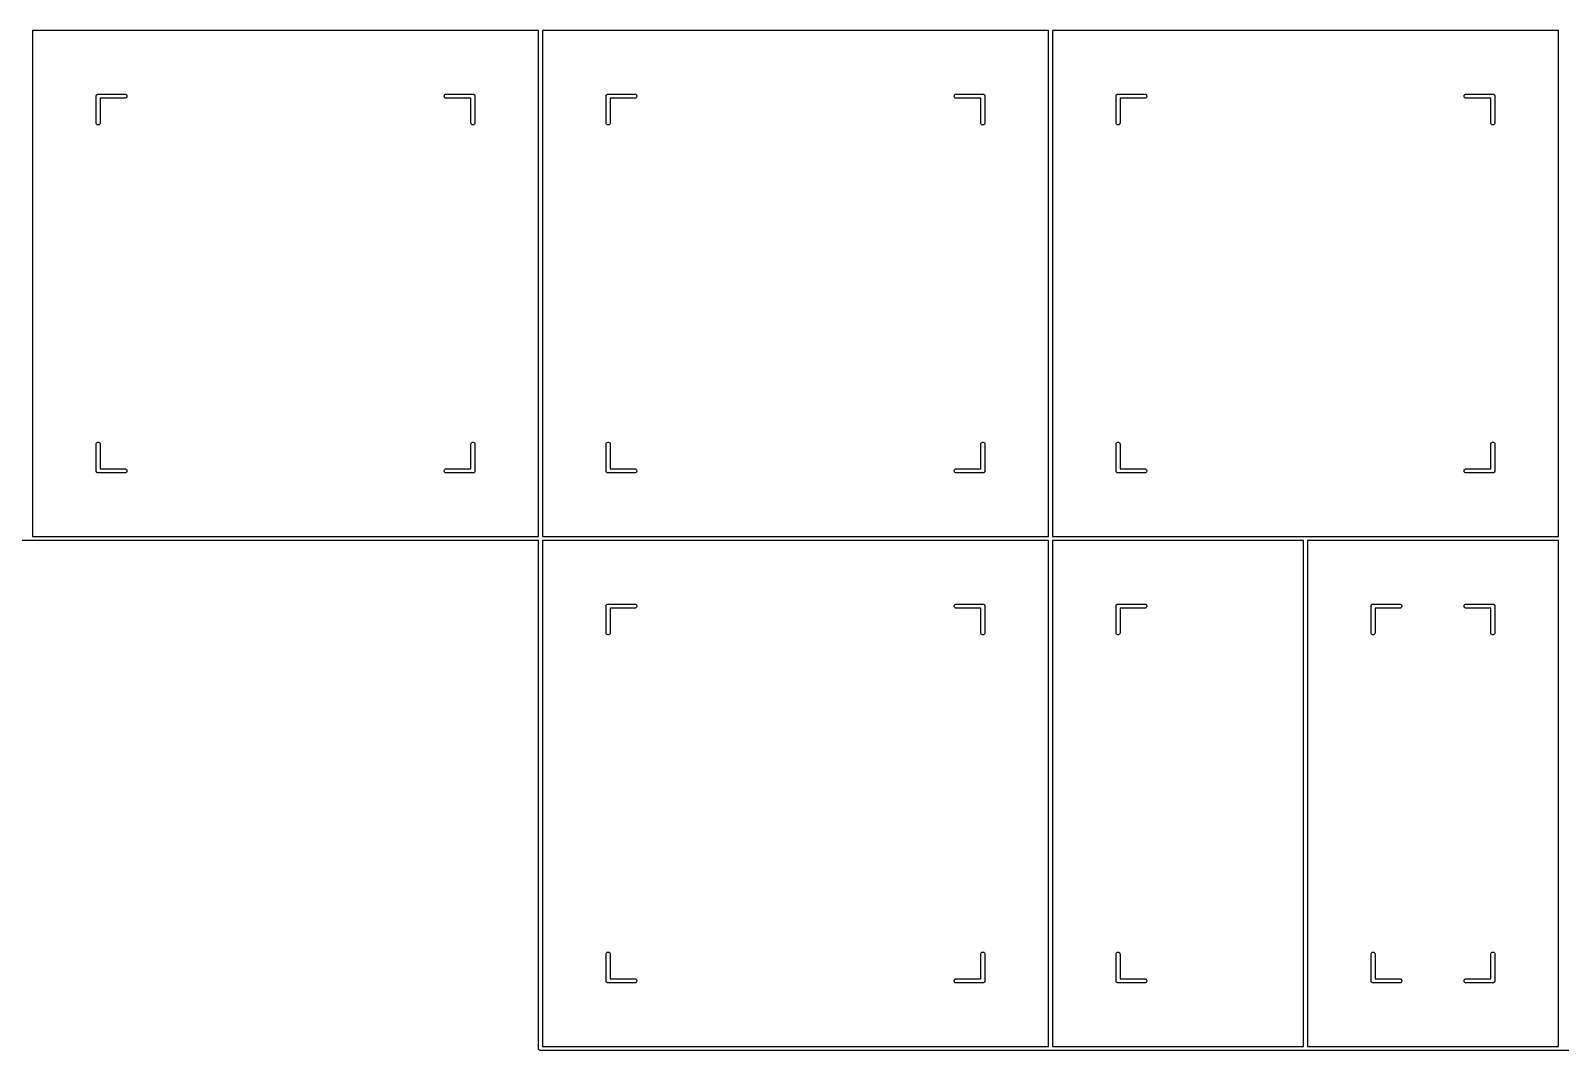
# Model space of a CAD drawing. Extents: x 143 to 352, y -200 to -124.
# Drawn here: x 181 to 238.1, y -200.1 to -162 of the extents above; entities that cross this region are included whole.
import ezdxf

# ---------------------------------------------------------------- set-up
doc = ezdxf.new("R2010")
doc.units = 0
doc.header["$MEASUREMENT"] = 0
doc.layers.add('BLACK', color=7, linetype='CONTINUOUS')

msp = doc.modelspace()

# ---------------------------------------------------------------- linework, layer by layer
at = {"layer": 'BLACK', "linetype": 'CONTINUOUS'}
for p, q in [((181.05, -162), (181.05, -180.9)), ((199.95, -162), (181.05, -162)), ((199.95, -180.9), (199.95, -162)), ((200.1, -162), (200.1, -180.9)), ((219, -162), (200.1, -162)), ((219, -180.9), (219, -162)), ((219.15, -162), (219.15, -180.9)), ((238.05, -162), (219.15, -162)), ((238.05, -180.9), (238.05, -162)), ((183.425, -164.437), (183.427, -164.431)), ((183.425, -164.443), (183.425, -164.437)), ((183.425, -165.457), (183.425, -164.443)), ((183.427, -164.431), (183.428, -164.424)), ((183.428, -164.424), (183.432, -164.418)), ((183.432, -164.418), (183.434, -164.412)), ((183.434, -164.412), (183.438, -164.407)), ((183.438, -164.407), (183.442, -164.401)), ((183.442, -164.401), (183.447, -164.397)), ((183.447, -164.397), (183.451, -164.392)), ((183.451, -164.392), (183.457, -164.388)), ((183.457, -164.388), (183.462, -164.384)), ((183.462, -164.384), (183.468, -164.382)), ((183.468, -164.382), (183.474, -164.378)), ((183.474, -164.378), (183.481, -164.377)), ((183.481, -164.377), (183.487, -164.375)), ((183.487, -164.375), (183.493, -164.375)), ((183.493, -164.375), (183.493, -164.375)), ((183.493, -164.375), (184.507, -164.375)), ((184.507, -164.525), (183.575, -164.525)), ((183.575, -164.525), (183.575, -165.457)), ((184.507, -164.375), (184.526, -164.378)), ((184.526, -164.522), (184.507, -164.525)), ((184.526, -164.378), (184.549, -164.392)), ((184.549, -164.508), (184.526, -164.522)), ((184.549, -164.392), (184.566, -164.412)), ((184.566, -164.488), (184.549, -164.508)), ((184.566, -164.412), (184.575, -164.437)), ((184.575, -164.463), (184.566, -164.488)), ((184.575, -164.437), (184.575, -164.463)), ((196.425, -164.437), (196.434, -164.412)), ((196.425, -164.463), (196.425, -164.437)), ((196.434, -164.488), (196.425, -164.463)), ((196.434, -164.412), (196.451, -164.392)), ((196.451, -164.508), (196.434, -164.488)), ((196.451, -164.392), (196.474, -164.378)), ((196.474, -164.522), (196.451, -164.508)), ((196.474, -164.378), (196.493, -164.375)), ((196.493, -164.525), (196.474, -164.522)), ((196.493, -164.375), (197.507, -164.375)), ((197.425, -164.525), (196.493, -164.525)), ((197.425, -165.457), (197.425, -164.525)), ((197.507, -164.375), (197.513, -164.375)), ((197.507, -164.375), (197.507, -164.375)), ((197.513, -164.375), (197.519, -164.377)), ((197.519, -164.377), (197.526, -164.378)), ((197.526, -164.378), (197.532, -164.382)), ((197.532, -164.382), (197.538, -164.384)), ((197.538, -164.384), (197.543, -164.388)), ((197.543, -164.388), (197.549, -164.392)), ((197.549, -164.392), (197.553, -164.397)), ((197.553, -164.397), (197.558, -164.401)), ((197.558, -164.401), (197.562, -164.407)), ((197.562, -164.407), (197.566, -164.412)), ((197.566, -164.412), (197.568, -164.418)), ((197.568, -164.418), (197.572, -164.424)), ((197.572, -164.424), (197.573, -164.431)), ((197.573, -164.431), (197.575, -164.437)), ((197.575, -164.437), (197.575, -164.443)), ((197.575, -164.443), (197.575, -164.443)), ((197.575, -164.443), (197.575, -165.457)), ((202.475, -164.437), (202.477, -164.431)), ((202.475, -164.443), (202.475, -164.437)), ((202.475, -165.457), (202.475, -164.443)), ((202.477, -164.431), (202.478, -164.424)), ((202.478, -164.424), (202.482, -164.418)), ((202.482, -164.418), (202.484, -164.412)), ((202.484, -164.412), (202.488, -164.407)), ((202.488, -164.407), (202.492, -164.401)), ((202.492, -164.401), (202.497, -164.397)), ((202.497, -164.397), (202.501, -164.392)), ((202.501, -164.392), (202.507, -164.388)), ((202.507, -164.388), (202.512, -164.384)), ((202.512, -164.384), (202.518, -164.382)), ((202.518, -164.382), (202.524, -164.378)), ((202.524, -164.378), (202.531, -164.377)), ((202.531, -164.377), (202.537, -164.375)), ((202.537, -164.375), (202.543, -164.375)), ((202.543, -164.375), (202.543, -164.375)), ((202.543, -164.375), (203.557, -164.375)), ((203.557, -164.525), (202.625, -164.525)), ((202.625, -164.525), (202.625, -165.457)), ((203.557, -164.375), (203.576, -164.378)), ((203.576, -164.522), (203.557, -164.525)), ((203.576, -164.378), (203.599, -164.392)), ((203.599, -164.508), (203.576, -164.522)), ((203.599, -164.392), (203.616, -164.412)), ((203.616, -164.488), (203.599, -164.508)), ((203.616, -164.412), (203.625, -164.437)), ((203.625, -164.463), (203.616, -164.488)), ((203.625, -164.437), (203.625, -164.463)), ((215.475, -164.437), (215.484, -164.412)), ((215.475, -164.463), (215.475, -164.437)), ((215.484, -164.488), (215.475, -164.463)), ((215.484, -164.412), (215.501, -164.392)), ((215.501, -164.508), (215.484, -164.488)), ((215.501, -164.392), (215.524, -164.378)), ((215.524, -164.522), (215.501, -164.508)), ((215.524, -164.378), (215.543, -164.375)), ((215.543, -164.525), (215.524, -164.522)), ((215.543, -164.375), (216.557, -164.375)), ((216.475, -164.525), (215.543, -164.525)), ((216.475, -165.457), (216.475, -164.525)), ((216.557, -164.375), (216.563, -164.375)), ((216.557, -164.375), (216.557, -164.375)), ((216.563, -164.375), (216.569, -164.377)), ((216.569, -164.377), (216.576, -164.378)), ((216.576, -164.378), (216.582, -164.382)), ((216.582, -164.382), (216.588, -164.384)), ((216.588, -164.384), (216.593, -164.388)), ((216.593, -164.388), (216.599, -164.392)), ((216.599, -164.392), (216.603, -164.397)), ((216.603, -164.397), (216.608, -164.401)), ((216.608, -164.401), (216.612, -164.407)), ((216.612, -164.407), (216.616, -164.412)), ((216.616, -164.412), (216.618, -164.418)), ((216.618, -164.418), (216.622, -164.424)), ((216.622, -164.424), (216.623, -164.431)), ((216.623, -164.431), (216.625, -164.437)), ((216.625, -164.437), (216.625, -164.443)), ((216.625, -164.443), (216.625, -164.443)), ((216.625, -164.443), (216.625, -165.457)), ((221.525, -164.437), (221.527, -164.431)), ((221.525, -164.443), (221.525, -164.437)), ((221.525, -165.457), (221.525, -164.443)), ((221.527, -164.431), (221.528, -164.424)), ((221.528, -164.424), (221.532, -164.418)), ((221.532, -164.418), (221.534, -164.412)), ((221.534, -164.412), (221.538, -164.407)), ((221.538, -164.407), (221.542, -164.401)), ((221.542, -164.401), (221.547, -164.397)), ((221.547, -164.397), (221.551, -164.392)), ((221.551, -164.392), (221.557, -164.388)), ((221.557, -164.388), (221.562, -164.384)), ((221.562, -164.384), (221.568, -164.382)), ((221.568, -164.382), (221.574, -164.378)), ((221.574, -164.378), (221.581, -164.377)), ((221.581, -164.377), (221.587, -164.375)), ((221.587, -164.375), (221.593, -164.375)), ((221.593, -164.375), (221.593, -164.375)), ((221.593, -164.375), (222.607, -164.375)), ((222.607, -164.525), (221.675, -164.525)), ((221.675, -164.525), (221.675, -165.457)), ((222.607, -164.375), (222.626, -164.378)), ((222.626, -164.522), (222.607, -164.525)), ((222.626, -164.378), (222.649, -164.392)), ((222.649, -164.508), (222.626, -164.522)), ((222.649, -164.392), (222.666, -164.412)), ((222.666, -164.488), (222.649, -164.508)), ((222.666, -164.412), (222.675, -164.437)), ((222.675, -164.463), (222.666, -164.488)), ((222.675, -164.437), (222.675, -164.463)), ((234.525, -164.437), (234.534, -164.412)), ((234.525, -164.463), (234.525, -164.437)), ((234.534, -164.488), (234.525, -164.463)), ((234.534, -164.412), (234.551, -164.392)), ((234.551, -164.508), (234.534, -164.488)), ((234.551, -164.392), (234.574, -164.378)), ((234.574, -164.522), (234.551, -164.508)), ((234.574, -164.378), (234.593, -164.375)), ((234.593, -164.525), (234.574, -164.522)), ((234.593, -164.375), (235.607, -164.375)), ((235.525, -164.525), (234.593, -164.525)), ((235.525, -165.457), (235.525, -164.525)), ((235.607, -164.375), (235.613, -164.375)), ((235.607, -164.375), (235.607, -164.375)), ((235.613, -164.375), (235.619, -164.377)), ((235.619, -164.377), (235.626, -164.378)), ((235.626, -164.378), (235.632, -164.382)), ((235.632, -164.382), (235.638, -164.384)), ((235.638, -164.384), (235.643, -164.388)), ((235.643, -164.388), (235.649, -164.392)), ((235.649, -164.392), (235.653, -164.397)), ((235.653, -164.397), (235.658, -164.401)), ((235.658, -164.401), (235.662, -164.407)), ((235.662, -164.407), (235.666, -164.412)), ((235.666, -164.412), (235.668, -164.418)), ((235.668, -164.418), (235.672, -164.424)), ((235.672, -164.424), (235.673, -164.431)), ((235.673, -164.431), (235.675, -164.437)), ((235.675, -164.437), (235.675, -164.443)), ((235.675, -164.443), (235.675, -164.443)), ((235.675, -164.443), (235.675, -165.457)), ((183.428, -165.476), (183.425, -165.457)), ((183.442, -165.499), (183.428, -165.476)), ((183.462, -165.516), (183.442, -165.499)), ((183.487, -165.525), (183.462, -165.516)), ((183.513, -165.525), (183.487, -165.525)), ((183.538, -165.516), (183.513, -165.525)), ((183.558, -165.499), (183.538, -165.516)), ((183.572, -165.476), (183.558, -165.499)), ((183.575, -165.457), (183.572, -165.476)), ((197.428, -165.476), (197.425, -165.457)), ((197.442, -165.499), (197.428, -165.476)), ((197.462, -165.516), (197.442, -165.499)), ((197.487, -165.525), (197.462, -165.516)), ((197.513, -165.525), (197.487, -165.525)), ((197.538, -165.516), (197.513, -165.525)), ((197.558, -165.499), (197.538, -165.516)), ((197.572, -165.476), (197.558, -165.499)), ((197.575, -165.457), (197.572, -165.476)), ((202.478, -165.476), (202.475, -165.457)), ((202.492, -165.499), (202.478, -165.476)), ((202.512, -165.516), (202.492, -165.499)), ((202.537, -165.525), (202.512, -165.516)), ((202.563, -165.525), (202.537, -165.525)), ((202.588, -165.516), (202.563, -165.525)), ((202.608, -165.499), (202.588, -165.516)), ((202.622, -165.476), (202.608, -165.499)), ((202.625, -165.457), (202.622, -165.476)), ((216.478, -165.476), (216.475, -165.457)), ((216.492, -165.499), (216.478, -165.476)), ((216.512, -165.516), (216.492, -165.499)), ((216.537, -165.525), (216.512, -165.516)), ((216.563, -165.525), (216.537, -165.525)), ((216.588, -165.516), (216.563, -165.525)), ((216.608, -165.499), (216.588, -165.516)), ((216.622, -165.476), (216.608, -165.499)), ((216.625, -165.457), (216.622, -165.476)), ((221.528, -165.476), (221.525, -165.457)), ((221.542, -165.499), (221.528, -165.476)), ((221.562, -165.516), (221.542, -165.499)), ((221.587, -165.525), (221.562, -165.516)), ((221.613, -165.525), (221.587, -165.525)), ((221.638, -165.516), (221.613, -165.525)), ((221.658, -165.499), (221.638, -165.516)), ((221.672, -165.476), (221.658, -165.499)), ((221.675, -165.457), (221.672, -165.476)), ((235.528, -165.476), (235.525, -165.457)), ((235.542, -165.499), (235.528, -165.476)), ((235.562, -165.516), (235.542, -165.499)), ((235.587, -165.525), (235.562, -165.516)), ((235.613, -165.525), (235.587, -165.525)), ((235.638, -165.516), (235.613, -165.525)), ((235.658, -165.499), (235.638, -165.516)), ((235.672, -165.476), (235.658, -165.499)), ((235.675, -165.457), (235.672, -165.476)), ((183.425, -177.443), (183.428, -177.424)), ((183.425, -178.437), (183.425, -177.443)), ((183.428, -177.424), (183.442, -177.401)), ((183.442, -177.401), (183.462, -177.384)), ((183.462, -177.384), (183.487, -177.375)), ((183.487, -177.375), (183.513, -177.375)), ((183.513, -177.375), (183.538, -177.384)), ((183.538, -177.384), (183.558, -177.401)), ((183.558, -177.401), (183.572, -177.424)), ((183.572, -177.424), (183.575, -177.443)), ((183.575, -177.443), (183.575, -178.375)), ((197.425, -177.443), (197.428, -177.424)), ((197.425, -178.375), (197.425, -177.443)), ((197.428, -177.424), (197.442, -177.401)), ((197.442, -177.401), (197.462, -177.384)), ((197.462, -177.384), (197.487, -177.375)), ((197.487, -177.375), (197.513, -177.375)), ((197.513, -177.375), (197.538, -177.384)), ((197.538, -177.384), (197.558, -177.401)), ((197.558, -177.401), (197.572, -177.424)), ((197.572, -177.424), (197.575, -177.443)), ((197.575, -177.443), (197.575, -178.457)), ((202.475, -177.443), (202.478, -177.424)), ((202.475, -178.437), (202.475, -177.443)), ((202.478, -177.424), (202.492, -177.401)), ((202.492, -177.401), (202.512, -177.384)), ((202.512, -177.384), (202.537, -177.375)), ((202.537, -177.375), (202.563, -177.375)), ((202.563, -177.375), (202.588, -177.384)), ((202.588, -177.384), (202.608, -177.401)), ((202.608, -177.401), (202.622, -177.424)), ((202.622, -177.424), (202.625, -177.443)), ((202.625, -177.443), (202.625, -178.375)), ((216.475, -177.443), (216.478, -177.424)), ((216.475, -178.375), (216.475, -177.443)), ((216.478, -177.424), (216.492, -177.401)), ((216.492, -177.401), (216.512, -177.384)), ((216.512, -177.384), (216.537, -177.375)), ((216.537, -177.375), (216.563, -177.375)), ((216.563, -177.375), (216.588, -177.384)), ((216.588, -177.384), (216.608, -177.401)), ((216.608, -177.401), (216.622, -177.424)), ((216.622, -177.424), (216.625, -177.443)), ((216.625, -177.443), (216.625, -178.457)), ((221.525, -177.443), (221.528, -177.424)), ((221.525, -178.437), (221.525, -177.443)), ((221.528, -177.424), (221.542, -177.401)), ((221.542, -177.401), (221.562, -177.384)), ((221.562, -177.384), (221.587, -177.375)), ((221.587, -177.375), (221.613, -177.375)), ((221.613, -177.375), (221.638, -177.384)), ((221.638, -177.384), (221.658, -177.401)), ((221.658, -177.401), (221.672, -177.424)), ((221.672, -177.424), (221.675, -177.443)), ((221.675, -177.443), (221.675, -178.375)), ((235.525, -177.443), (235.528, -177.424)), ((235.525, -178.375), (235.525, -177.443)), ((235.528, -177.424), (235.542, -177.401)), ((235.542, -177.401), (235.562, -177.384)), ((235.562, -177.384), (235.587, -177.375)), ((235.587, -177.375), (235.613, -177.375)), ((235.613, -177.375), (235.638, -177.384)), ((235.638, -177.384), (235.658, -177.401)), ((235.658, -177.401), (235.672, -177.424)), ((235.672, -177.424), (235.675, -177.443)), ((235.675, -177.443), (235.675, -178.457)), ((183.425, -178.463), (183.425, -178.437)), ((183.427, -178.469), (183.425, -178.463)), ((183.428, -178.476), (183.427, -178.469)), ((183.432, -178.482), (183.428, -178.476)), ((183.434, -178.488), (183.432, -178.482)), ((183.438, -178.493), (183.434, -178.488)), ((183.442, -178.499), (183.438, -178.493)), ((183.447, -178.503), (183.442, -178.499)), ((183.451, -178.508), (183.447, -178.503)), ((183.457, -178.512), (183.451, -178.508)), ((183.462, -178.516), (183.457, -178.512)), ((183.468, -178.518), (183.462, -178.516)), ((183.474, -178.522), (183.468, -178.518)), ((183.481, -178.523), (183.474, -178.522)), ((183.487, -178.525), (183.481, -178.523)), ((183.493, -178.525), (183.487, -178.525)), ((184.507, -178.525), (183.493, -178.525)), ((183.493, -178.525), (183.493, -178.525)), ((183.575, -178.375), (184.507, -178.375)), ((184.507, -178.375), (184.526, -178.378)), ((184.526, -178.522), (184.507, -178.525)), ((184.526, -178.378), (184.549, -178.392)), ((184.549, -178.508), (184.526, -178.522)), ((184.549, -178.392), (184.566, -178.412)), ((184.566, -178.488), (184.549, -178.508)), ((184.566, -178.412), (184.575, -178.437)), ((184.575, -178.463), (184.566, -178.488)), ((184.575, -178.437), (184.575, -178.463)), ((196.425, -178.437), (196.434, -178.412)), ((196.425, -178.463), (196.425, -178.437)), ((196.434, -178.488), (196.425, -178.463)), ((196.434, -178.412), (196.451, -178.392)), ((196.451, -178.508), (196.434, -178.488)), ((196.451, -178.392), (196.474, -178.378)), ((196.474, -178.522), (196.451, -178.508)), ((196.474, -178.378), (196.493, -178.375)), ((196.493, -178.525), (196.474, -178.522)), ((196.493, -178.375), (197.425, -178.375)), ((197.507, -178.525), (196.493, -178.525)), ((197.513, -178.525), (197.507, -178.525)), ((197.507, -178.525), (197.507, -178.525)), ((197.519, -178.523), (197.513, -178.525)), ((197.526, -178.522), (197.519, -178.523)), ((197.532, -178.518), (197.526, -178.522)), ((197.538, -178.516), (197.532, -178.518)), ((197.543, -178.512), (197.538, -178.516)), ((197.549, -178.508), (197.543, -178.512)), ((197.553, -178.503), (197.549, -178.508)), ((197.558, -178.499), (197.553, -178.503)), ((197.562, -178.493), (197.558, -178.499)), ((197.566, -178.488), (197.562, -178.493)), ((197.568, -178.482), (197.566, -178.488)), ((197.572, -178.476), (197.568, -178.482)), ((197.573, -178.469), (197.572, -178.476)), ((197.575, -178.463), (197.573, -178.469)), ((197.575, -178.457), (197.575, -178.457)), ((197.575, -178.457), (197.575, -178.463)), ((202.475, -178.463), (202.475, -178.437)), ((202.477, -178.469), (202.475, -178.463)), ((202.478, -178.476), (202.477, -178.469)), ((202.482, -178.482), (202.478, -178.476)), ((202.484, -178.488), (202.482, -178.482)), ((202.488, -178.493), (202.484, -178.488)), ((202.492, -178.499), (202.488, -178.493)), ((202.497, -178.503), (202.492, -178.499)), ((202.501, -178.508), (202.497, -178.503)), ((202.507, -178.512), (202.501, -178.508)), ((202.512, -178.516), (202.507, -178.512)), ((202.518, -178.518), (202.512, -178.516)), ((202.524, -178.522), (202.518, -178.518)), ((202.531, -178.523), (202.524, -178.522)), ((202.537, -178.525), (202.531, -178.523)), ((202.543, -178.525), (202.537, -178.525)), ((203.557, -178.525), (202.543, -178.525)), ((202.543, -178.525), (202.543, -178.525)), ((202.625, -178.375), (203.557, -178.375)), ((203.557, -178.375), (203.576, -178.378)), ((203.576, -178.522), (203.557, -178.525)), ((203.576, -178.378), (203.599, -178.392)), ((203.599, -178.508), (203.576, -178.522)), ((203.599, -178.392), (203.616, -178.412)), ((203.616, -178.488), (203.599, -178.508)), ((203.616, -178.412), (203.625, -178.437)), ((203.625, -178.463), (203.616, -178.488)), ((203.625, -178.437), (203.625, -178.463)), ((215.475, -178.437), (215.484, -178.412)), ((215.475, -178.463), (215.475, -178.437)), ((215.484, -178.488), (215.475, -178.463)), ((215.484, -178.412), (215.501, -178.392)), ((215.501, -178.508), (215.484, -178.488)), ((215.501, -178.392), (215.524, -178.378)), ((215.524, -178.522), (215.501, -178.508)), ((215.524, -178.378), (215.543, -178.375)), ((215.543, -178.525), (215.524, -178.522)), ((215.543, -178.375), (216.475, -178.375)), ((216.557, -178.525), (215.543, -178.525)), ((216.563, -178.525), (216.557, -178.525)), ((216.557, -178.525), (216.557, -178.525)), ((216.569, -178.523), (216.563, -178.525)), ((216.576, -178.522), (216.569, -178.523)), ((216.582, -178.518), (216.576, -178.522)), ((216.588, -178.516), (216.582, -178.518)), ((216.593, -178.512), (216.588, -178.516)), ((216.599, -178.508), (216.593, -178.512)), ((216.603, -178.503), (216.599, -178.508)), ((216.608, -178.499), (216.603, -178.503)), ((216.612, -178.493), (216.608, -178.499)), ((216.616, -178.488), (216.612, -178.493)), ((216.618, -178.482), (216.616, -178.488)), ((216.622, -178.476), (216.618, -178.482)), ((216.623, -178.469), (216.622, -178.476)), ((216.625, -178.463), (216.623, -178.469)), ((216.625, -178.457), (216.625, -178.457)), ((216.625, -178.457), (216.625, -178.463)), ((221.525, -178.463), (221.525, -178.437)), ((221.527, -178.469), (221.525, -178.463)), ((221.528, -178.476), (221.527, -178.469)), ((221.532, -178.482), (221.528, -178.476)), ((221.534, -178.488), (221.532, -178.482)), ((221.538, -178.493), (221.534, -178.488)), ((221.542, -178.499), (221.538, -178.493)), ((221.547, -178.503), (221.542, -178.499)), ((221.551, -178.508), (221.547, -178.503)), ((221.557, -178.512), (221.551, -178.508)), ((221.562, -178.516), (221.557, -178.512)), ((221.568, -178.518), (221.562, -178.516)), ((221.574, -178.522), (221.568, -178.518)), ((221.581, -178.523), (221.574, -178.522)), ((221.587, -178.525), (221.581, -178.523)), ((221.593, -178.525), (221.587, -178.525)), ((222.607, -178.525), (221.593, -178.525)), ((221.593, -178.525), (221.593, -178.525)), ((221.675, -178.375), (222.607, -178.375)), ((222.607, -178.375), (222.626, -178.378)), ((222.626, -178.522), (222.607, -178.525)), ((222.626, -178.378), (222.649, -178.392)), ((222.649, -178.508), (222.626, -178.522)), ((222.649, -178.392), (222.666, -178.412)), ((222.666, -178.488), (222.649, -178.508)), ((222.666, -178.412), (222.675, -178.437)), ((222.675, -178.463), (222.666, -178.488)), ((222.675, -178.437), (222.675, -178.463)), ((234.525, -178.437), (234.534, -178.412)), ((234.525, -178.463), (234.525, -178.437)), ((234.534, -178.488), (234.525, -178.463)), ((234.534, -178.412), (234.551, -178.392)), ((234.551, -178.508), (234.534, -178.488)), ((234.551, -178.392), (234.574, -178.378)), ((234.574, -178.522), (234.551, -178.508)), ((234.574, -178.378), (234.593, -178.375)), ((234.593, -178.525), (234.574, -178.522)), ((234.593, -178.375), (235.525, -178.375)), ((235.607, -178.525), (234.593, -178.525)), ((235.613, -178.525), (235.607, -178.525)), ((235.607, -178.525), (235.607, -178.525)), ((235.619, -178.523), (235.613, -178.525)), ((235.626, -178.522), (235.619, -178.523)), ((235.632, -178.518), (235.626, -178.522)), ((235.638, -178.516), (235.632, -178.518)), ((235.643, -178.512), (235.638, -178.516)), ((235.649, -178.508), (235.643, -178.512)), ((235.653, -178.503), (235.649, -178.508)), ((235.658, -178.499), (235.653, -178.503)), ((235.662, -178.493), (235.658, -178.499)), ((235.666, -178.488), (235.662, -178.493)), ((235.668, -178.482), (235.666, -178.488)), ((235.672, -178.476), (235.668, -178.482)), ((235.673, -178.469), (235.672, -178.476)), ((235.675, -178.463), (235.673, -178.469)), ((235.675, -178.457), (235.675, -178.457)), ((235.675, -178.457), (235.675, -178.463)), ((199.95, -181.05), (142.868, -181.05)), ((181.05, -180.9), (199.95, -180.9)), ((199.95, -200.032), (199.95, -181.05)), ((200.1, -180.9), (219, -180.9)), ((200.1, -181.05), (200.1, -199.95)), ((219, -181.05), (200.1, -181.05)), ((219, -199.95), (219, -181.05)), ((219.15, -180.9), (238.05, -180.9)), ((219.15, -181.05), (219.15, -199.95)), ((228.525, -181.05), (219.15, -181.05)), ((228.525, -199.95), (228.525, -181.05)), ((228.675, -181.05), (228.675, -199.95)), ((238.05, -181.05), (228.675, -181.05)), ((238.05, -199.95), (238.05, -181.05)), ((202.488, -183.457), (202.492, -183.451)), ((202.492, -183.451), (202.497, -183.447)), ((202.497, -183.447), (202.501, -183.442)), ((202.501, -183.442), (202.507, -183.438)), ((202.507, -183.438), (202.512, -183.434)), ((202.512, -183.434), (202.518, -183.432)), ((202.518, -183.432), (202.524, -183.428)), ((202.524, -183.428), (202.531, -183.427)), ((202.531, -183.427), (202.537, -183.425)), ((202.537, -183.425), (202.543, -183.425)), ((202.543, -183.425), (202.543, -183.425)), ((202.543, -183.425), (203.557, -183.425)), ((203.557, -183.425), (203.576, -183.428)), ((203.576, -183.428), (203.599, -183.442)), ((203.599, -183.442), (203.616, -183.462)), ((215.484, -183.462), (215.501, -183.442)), ((215.501, -183.442), (215.524, -183.428)), ((215.524, -183.428), (215.543, -183.425)), ((215.543, -183.425), (216.557, -183.425)), ((216.557, -183.425), (216.563, -183.425)), ((216.557, -183.425), (216.557, -183.425)), ((216.563, -183.425), (216.569, -183.427)), ((216.569, -183.427), (216.576, -183.428)), ((216.576, -183.428), (216.582, -183.432)), ((216.582, -183.432), (216.588, -183.434)), ((216.588, -183.434), (216.593, -183.438)), ((216.593, -183.438), (216.599, -183.442)), ((216.599, -183.442), (216.603, -183.447)), ((216.603, -183.447), (216.608, -183.451)), ((216.608, -183.451), (216.612, -183.457)), ((221.538, -183.457), (221.542, -183.451)), ((221.542, -183.451), (221.547, -183.447)), ((221.547, -183.447), (221.551, -183.442)), ((221.551, -183.442), (221.557, -183.438)), ((221.557, -183.438), (221.562, -183.434)), ((221.562, -183.434), (221.568, -183.432)), ((221.568, -183.432), (221.574, -183.428)), ((221.574, -183.428), (221.581, -183.427)), ((221.581, -183.427), (221.587, -183.425)), ((221.587, -183.425), (221.593, -183.425)), ((221.593, -183.425), (221.593, -183.425)), ((221.593, -183.425), (222.607, -183.425)), ((222.607, -183.425), (222.626, -183.428)), ((222.626, -183.428), (222.649, -183.442)), ((222.649, -183.442), (222.666, -183.462)), ((231.063, -183.457), (231.067, -183.451)), ((231.067, -183.451), (231.072, -183.447)), ((231.072, -183.447), (231.076, -183.442)), ((231.076, -183.442), (231.082, -183.438)), ((231.082, -183.438), (231.087, -183.434)), ((231.087, -183.434), (231.093, -183.432)), ((231.093, -183.432), (231.099, -183.428)), ((231.099, -183.428), (231.106, -183.427)), ((231.106, -183.427), (231.112, -183.425)), ((231.112, -183.425), (231.118, -183.425)), ((231.118, -183.425), (231.118, -183.425)), ((231.118, -183.425), (232.132, -183.425)), ((232.132, -183.425), (232.151, -183.428)), ((232.151, -183.428), (232.174, -183.442)), ((232.174, -183.442), (232.191, -183.462)), ((234.534, -183.462), (234.551, -183.442)), ((234.551, -183.442), (234.574, -183.428)), ((234.574, -183.428), (234.593, -183.425)), ((234.593, -183.425), (235.607, -183.425)), ((235.607, -183.425), (235.613, -183.425)), ((235.607, -183.425), (235.607, -183.425)), ((235.613, -183.425), (235.619, -183.427)), ((235.619, -183.427), (235.626, -183.428)), ((235.626, -183.428), (235.632, -183.432)), ((235.632, -183.432), (235.638, -183.434)), ((235.638, -183.434), (235.643, -183.438)), ((235.643, -183.438), (235.649, -183.442)), ((235.649, -183.442), (235.653, -183.447)), ((235.653, -183.447), (235.658, -183.451)), ((235.658, -183.451), (235.662, -183.457)), ((202.475, -183.487), (202.477, -183.481)), ((202.475, -183.493), (202.475, -183.487)), ((202.475, -184.507), (202.475, -183.493)), ((202.477, -183.481), (202.478, -183.474)), ((202.478, -183.474), (202.482, -183.468)), ((202.482, -183.468), (202.484, -183.462)), ((202.484, -183.462), (202.488, -183.457)), ((203.557, -183.575), (202.625, -183.575)), ((202.625, -183.575), (202.625, -184.507)), ((203.576, -183.572), (203.557, -183.575)), ((203.599, -183.558), (203.576, -183.572)), ((203.616, -183.538), (203.599, -183.558)), ((203.616, -183.462), (203.625, -183.487)), ((203.625, -183.513), (203.616, -183.538)), ((203.625, -183.487), (203.625, -183.513)), ((215.475, -183.487), (215.484, -183.462)), ((215.475, -183.513), (215.475, -183.487)), ((215.484, -183.538), (215.475, -183.513)), ((215.501, -183.558), (215.484, -183.538)), ((215.524, -183.572), (215.501, -183.558)), ((215.543, -183.575), (215.524, -183.572)), ((216.475, -183.575), (215.543, -183.575)), ((216.475, -184.507), (216.475, -183.575)), ((216.612, -183.457), (216.616, -183.462)), ((216.616, -183.462), (216.618, -183.468)), ((216.618, -183.468), (216.622, -183.474)), ((216.622, -183.474), (216.623, -183.481)), ((216.623, -183.481), (216.625, -183.487)), ((216.625, -183.487), (216.625, -183.493)), ((216.625, -183.493), (216.625, -183.493)), ((216.625, -183.493), (216.625, -184.507)), ((221.525, -183.487), (221.527, -183.481)), ((221.525, -183.493), (221.525, -183.487)), ((221.525, -184.507), (221.525, -183.493)), ((221.525, -183.493), (221.525, -183.493)), ((221.527, -183.481), (221.528, -183.474)), ((221.528, -183.474), (221.532, -183.468)), ((221.532, -183.468), (221.534, -183.462)), ((221.534, -183.462), (221.538, -183.457)), ((222.607, -183.575), (221.675, -183.575)), ((221.675, -183.575), (221.675, -184.507)), ((222.626, -183.572), (222.607, -183.575)), ((222.649, -183.558), (222.626, -183.572)), ((222.666, -183.538), (222.649, -183.558)), ((222.666, -183.462), (222.675, -183.487)), ((222.675, -183.513), (222.666, -183.538)), ((222.675, -183.487), (222.675, -183.513)), ((231.05, -183.487), (231.052, -183.481)), ((231.05, -183.493), (231.05, -183.487)), ((231.05, -184.507), (231.05, -183.493)), ((231.05, -183.493), (231.05, -183.493)), ((231.052, -183.481), (231.053, -183.474)), ((231.053, -183.474), (231.057, -183.468)), ((231.057, -183.468), (231.059, -183.462)), ((231.059, -183.462), (231.063, -183.457)), ((232.132, -183.575), (231.2, -183.575)), ((231.2, -183.575), (231.2, -184.507)), ((232.151, -183.572), (232.132, -183.575)), ((232.174, -183.558), (232.151, -183.572)), ((232.191, -183.538), (232.174, -183.558)), ((232.191, -183.462), (232.2, -183.487)), ((232.2, -183.513), (232.191, -183.538)), ((232.2, -183.487), (232.2, -183.513)), ((234.525, -183.487), (234.534, -183.462)), ((234.525, -183.513), (234.525, -183.487)), ((234.534, -183.538), (234.525, -183.513)), ((234.551, -183.558), (234.534, -183.538)), ((234.574, -183.572), (234.551, -183.558)), ((234.593, -183.575), (234.574, -183.572)), ((235.525, -183.575), (234.593, -183.575)), ((235.525, -184.507), (235.525, -183.575)), ((235.662, -183.457), (235.666, -183.462)), ((235.666, -183.462), (235.668, -183.468)), ((235.668, -183.468), (235.672, -183.474)), ((235.672, -183.474), (235.673, -183.481)), ((235.673, -183.481), (235.675, -183.487)), ((235.675, -183.487), (235.675, -183.493)), ((235.675, -183.493), (235.675, -183.493)), ((235.675, -183.493), (235.675, -184.507)), ((202.478, -184.526), (202.475, -184.507)), ((202.492, -184.549), (202.478, -184.526)), ((202.512, -184.566), (202.492, -184.549)), ((202.537, -184.575), (202.512, -184.566)), ((202.563, -184.575), (202.537, -184.575)), ((202.588, -184.566), (202.563, -184.575)), ((202.608, -184.549), (202.588, -184.566)), ((202.622, -184.526), (202.608, -184.549)), ((202.625, -184.507), (202.622, -184.526)), ((216.478, -184.526), (216.475, -184.507)), ((216.492, -184.549), (216.478, -184.526)), ((216.512, -184.566), (216.492, -184.549)), ((216.537, -184.575), (216.512, -184.566)), ((216.563, -184.575), (216.537, -184.575)), ((216.588, -184.566), (216.563, -184.575)), ((216.608, -184.549), (216.588, -184.566)), ((216.622, -184.526), (216.608, -184.549)), ((216.625, -184.507), (216.622, -184.526)), ((221.528, -184.526), (221.525, -184.507)), ((221.542, -184.549), (221.528, -184.526)), ((221.562, -184.566), (221.542, -184.549)), ((221.587, -184.575), (221.562, -184.566)), ((221.613, -184.575), (221.587, -184.575)), ((221.638, -184.566), (221.613, -184.575)), ((221.658, -184.549), (221.638, -184.566)), ((221.672, -184.526), (221.658, -184.549)), ((221.675, -184.507), (221.672, -184.526)), ((231.053, -184.526), (231.05, -184.507)), ((231.067, -184.549), (231.053, -184.526)), ((231.087, -184.566), (231.067, -184.549)), ((231.112, -184.575), (231.087, -184.566)), ((231.138, -184.575), (231.112, -184.575)), ((231.163, -184.566), (231.138, -184.575)), ((231.183, -184.549), (231.163, -184.566)), ((231.197, -184.526), (231.183, -184.549)), ((231.2, -184.507), (231.197, -184.526)), ((235.528, -184.526), (235.525, -184.507)), ((235.542, -184.549), (235.528, -184.526)), ((235.562, -184.566), (235.542, -184.549)), ((235.587, -184.575), (235.562, -184.566)), ((235.613, -184.575), (235.587, -184.575)), ((235.638, -184.566), (235.613, -184.575)), ((235.658, -184.549), (235.638, -184.566)), ((235.672, -184.526), (235.658, -184.549)), ((235.675, -184.507), (235.672, -184.526)), ((202.475, -196.493), (202.478, -196.474)), ((202.475, -197.487), (202.475, -196.493)), ((202.478, -196.474), (202.492, -196.451)), ((202.492, -196.451), (202.512, -196.434)), ((202.512, -196.434), (202.537, -196.425)), ((202.537, -196.425), (202.563, -196.425)), ((202.563, -196.425), (202.588, -196.434)), ((202.588, -196.434), (202.608, -196.451)), ((202.608, -196.451), (202.622, -196.474)), ((202.622, -196.474), (202.625, -196.493)), ((202.625, -196.493), (202.625, -197.425)), ((216.475, -196.493), (216.478, -196.474)), ((216.475, -197.425), (216.475, -196.493)), ((216.478, -196.474), (216.492, -196.451)), ((216.492, -196.451), (216.512, -196.434)), ((216.512, -196.434), (216.537, -196.425)), ((216.537, -196.425), (216.563, -196.425)), ((216.563, -196.425), (216.588, -196.434)), ((216.588, -196.434), (216.608, -196.451)), ((216.608, -196.451), (216.622, -196.474)), ((216.622, -196.474), (216.625, -196.493)), ((216.625, -196.493), (216.625, -197.507)), ((221.525, -196.493), (221.528, -196.474)), ((221.525, -197.507), (221.525, -196.493)), ((221.528, -196.474), (221.542, -196.451)), ((221.542, -196.451), (221.562, -196.434)), ((221.562, -196.434), (221.587, -196.425)), ((221.587, -196.425), (221.613, -196.425)), ((221.613, -196.425), (221.638, -196.434)), ((221.638, -196.434), (221.658, -196.451)), ((221.658, -196.451), (221.672, -196.474)), ((221.672, -196.474), (221.675, -196.493)), ((221.675, -196.493), (221.675, -197.425)), ((231.05, -196.493), (231.053, -196.474)), ((231.05, -197.507), (231.05, -196.493)), ((231.053, -196.474), (231.067, -196.451)), ((231.067, -196.451), (231.087, -196.434)), ((231.087, -196.434), (231.112, -196.425)), ((231.112, -196.425), (231.138, -196.425)), ((231.138, -196.425), (231.163, -196.434)), ((231.163, -196.434), (231.183, -196.451)), ((231.183, -196.451), (231.197, -196.474)), ((231.197, -196.474), (231.2, -196.493)), ((231.2, -196.493), (231.2, -197.425)), ((235.525, -196.493), (235.528, -196.474)), ((235.525, -197.425), (235.525, -196.493)), ((235.528, -196.474), (235.542, -196.451)), ((235.542, -196.451), (235.562, -196.434)), ((235.562, -196.434), (235.587, -196.425)), ((235.587, -196.425), (235.613, -196.425)), ((235.613, -196.425), (235.638, -196.434)), ((235.638, -196.434), (235.658, -196.451)), ((235.658, -196.451), (235.672, -196.474)), ((235.672, -196.474), (235.675, -196.493)), ((235.675, -196.493), (235.675, -197.507)), ((202.475, -197.513), (202.475, -197.487)), ((202.477, -197.519), (202.475, -197.513)), ((202.478, -197.526), (202.477, -197.519)), ((202.482, -197.532), (202.478, -197.526)), ((202.484, -197.538), (202.482, -197.532)), ((202.488, -197.543), (202.484, -197.538)), ((202.492, -197.549), (202.488, -197.543)), ((202.497, -197.553), (202.492, -197.549)), ((202.501, -197.558), (202.497, -197.553)), ((202.507, -197.562), (202.501, -197.558)), ((202.512, -197.566), (202.507, -197.562)), ((202.518, -197.568), (202.512, -197.566)), ((202.524, -197.572), (202.518, -197.568)), ((202.531, -197.573), (202.524, -197.572)), ((202.537, -197.575), (202.531, -197.573)), ((202.543, -197.575), (202.537, -197.575)), ((203.557, -197.575), (202.543, -197.575)), ((202.543, -197.575), (202.543, -197.575)), ((202.625, -197.425), (203.557, -197.425)), ((203.557, -197.425), (203.576, -197.428)), ((203.576, -197.572), (203.557, -197.575)), ((203.576, -197.428), (203.599, -197.442)), ((203.599, -197.558), (203.576, -197.572)), ((203.599, -197.442), (203.616, -197.462)), ((203.616, -197.538), (203.599, -197.558)), ((203.616, -197.462), (203.625, -197.487)), ((203.625, -197.513), (203.616, -197.538)), ((203.625, -197.487), (203.625, -197.513)), ((215.475, -197.487), (215.484, -197.462)), ((215.475, -197.513), (215.475, -197.487)), ((215.484, -197.538), (215.475, -197.513)), ((215.484, -197.462), (215.501, -197.442)), ((215.501, -197.558), (215.484, -197.538)), ((215.501, -197.442), (215.524, -197.428)), ((215.524, -197.572), (215.501, -197.558)), ((215.524, -197.428), (215.543, -197.425)), ((215.543, -197.575), (215.524, -197.572)), ((215.543, -197.425), (216.475, -197.425)), ((216.557, -197.575), (215.543, -197.575)), ((216.563, -197.575), (216.557, -197.575)), ((216.557, -197.575), (216.557, -197.575)), ((216.569, -197.573), (216.563, -197.575)), ((216.576, -197.572), (216.569, -197.573)), ((216.582, -197.568), (216.576, -197.572)), ((216.588, -197.566), (216.582, -197.568)), ((216.593, -197.562), (216.588, -197.566)), ((216.599, -197.558), (216.593, -197.562)), ((216.603, -197.553), (216.599, -197.558)), ((216.608, -197.549), (216.603, -197.553)), ((216.612, -197.543), (216.608, -197.549)), ((216.616, -197.538), (216.612, -197.543)), ((216.618, -197.532), (216.616, -197.538)), ((216.622, -197.526), (216.618, -197.532)), ((216.623, -197.519), (216.622, -197.526)), ((216.625, -197.513), (216.623, -197.519)), ((216.625, -197.507), (216.625, -197.507)), ((216.625, -197.507), (216.625, -197.513)), ((221.525, -197.513), (221.525, -197.507)), ((221.525, -197.507), (221.525, -197.507)), ((221.527, -197.519), (221.525, -197.513)), ((221.528, -197.526), (221.527, -197.519)), ((221.532, -197.532), (221.528, -197.526)), ((221.534, -197.538), (221.532, -197.532)), ((221.538, -197.543), (221.534, -197.538)), ((221.542, -197.549), (221.538, -197.543)), ((221.547, -197.553), (221.542, -197.549)), ((221.551, -197.558), (221.547, -197.553)), ((221.557, -197.562), (221.551, -197.558)), ((221.562, -197.566), (221.557, -197.562)), ((221.568, -197.568), (221.562, -197.566)), ((221.574, -197.572), (221.568, -197.568)), ((221.581, -197.573), (221.574, -197.572)), ((221.587, -197.575), (221.581, -197.573)), ((221.593, -197.575), (221.587, -197.575)), ((222.607, -197.575), (221.593, -197.575)), ((221.593, -197.575), (221.593, -197.575)), ((221.675, -197.425), (222.607, -197.425)), ((222.607, -197.425), (222.626, -197.428)), ((222.626, -197.572), (222.607, -197.575)), ((222.626, -197.428), (222.649, -197.442)), ((222.649, -197.558), (222.626, -197.572)), ((222.649, -197.442), (222.666, -197.462)), ((222.666, -197.538), (222.649, -197.558)), ((222.666, -197.462), (222.675, -197.487)), ((222.675, -197.513), (222.666, -197.538)), ((222.675, -197.487), (222.675, -197.513)), ((231.05, -197.513), (231.05, -197.507)), ((231.05, -197.507), (231.05, -197.507)), ((231.052, -197.519), (231.05, -197.513)), ((231.053, -197.526), (231.052, -197.519)), ((231.057, -197.532), (231.053, -197.526)), ((231.059, -197.538), (231.057, -197.532)), ((231.063, -197.543), (231.059, -197.538)), ((231.067, -197.549), (231.063, -197.543)), ((231.072, -197.553), (231.067, -197.549)), ((231.076, -197.558), (231.072, -197.553)), ((231.082, -197.562), (231.076, -197.558)), ((231.087, -197.566), (231.082, -197.562)), ((231.093, -197.568), (231.087, -197.566)), ((231.099, -197.572), (231.093, -197.568)), ((231.106, -197.573), (231.099, -197.572)), ((231.112, -197.575), (231.106, -197.573)), ((231.118, -197.575), (231.112, -197.575)), ((232.132, -197.575), (231.118, -197.575)), ((231.118, -197.575), (231.118, -197.575)), ((231.2, -197.425), (232.132, -197.425)), ((232.132, -197.425), (232.151, -197.428)), ((232.151, -197.572), (232.132, -197.575)), ((232.151, -197.428), (232.174, -197.442)), ((232.174, -197.558), (232.151, -197.572)), ((232.174, -197.442), (232.191, -197.462)), ((232.191, -197.538), (232.174, -197.558)), ((232.191, -197.462), (232.2, -197.487)), ((232.2, -197.513), (232.191, -197.538)), ((232.2, -197.487), (232.2, -197.513)), ((234.525, -197.487), (234.534, -197.462)), ((234.525, -197.513), (234.525, -197.487)), ((234.534, -197.538), (234.525, -197.513)), ((234.534, -197.462), (234.551, -197.442)), ((234.551, -197.558), (234.534, -197.538)), ((234.551, -197.442), (234.574, -197.428)), ((234.574, -197.572), (234.551, -197.558)), ((234.574, -197.428), (234.593, -197.425)), ((234.593, -197.575), (234.574, -197.572)), ((234.593, -197.425), (235.525, -197.425)), ((235.607, -197.575), (234.593, -197.575)), ((235.613, -197.575), (235.607, -197.575)), ((235.607, -197.575), (235.607, -197.575)), ((235.619, -197.573), (235.613, -197.575)), ((235.626, -197.572), (235.619, -197.573)), ((235.632, -197.568), (235.626, -197.572)), ((235.638, -197.566), (235.632, -197.568)), ((235.643, -197.562), (235.638, -197.566)), ((235.649, -197.558), (235.643, -197.562)), ((235.653, -197.553), (235.649, -197.558)), ((235.658, -197.549), (235.653, -197.553)), ((235.662, -197.543), (235.658, -197.549)), ((235.666, -197.538), (235.662, -197.543)), ((235.668, -197.532), (235.666, -197.538)), ((235.672, -197.526), (235.668, -197.532)), ((235.673, -197.519), (235.672, -197.526)), ((235.675, -197.513), (235.673, -197.519)), ((235.675, -197.507), (235.675, -197.507)), ((235.675, -197.507), (235.675, -197.513)), ((200.1, -199.95), (219, -199.95)), ((219.15, -199.95), (228.525, -199.95)), ((228.675, -199.95), (238.05, -199.95)), ((199.95, -200.038), (199.95, -200.032)), ((199.95, -200.032), (199.95, -200.032)), ((199.952, -200.044), (199.95, -200.038)), ((199.953, -200.051), (199.952, -200.044)), ((199.957, -200.057), (199.953, -200.051)), ((199.959, -200.063), (199.957, -200.057)), ((199.963, -200.068), (199.959, -200.063)), ((199.967, -200.074), (199.963, -200.068)), ((199.972, -200.078), (199.967, -200.074)), ((199.976, -200.083), (199.972, -200.078)), ((199.982, -200.087), (199.976, -200.083)), ((199.987, -200.091), (199.982, -200.087)), ((199.993, -200.093), (199.987, -200.091)), ((199.999, -200.097), (199.993, -200.093)), ((200.006, -200.098), (199.999, -200.097)), ((200.012, -200.1), (200.006, -200.098)), ((200.018, -200.1), (200.012, -200.1)), ((314.332, -200.1), (200.018, -200.1)), ((200.018, -200.1), (200.018, -200.1))]:
    msp.add_line(p, q, dxfattribs=at)

doc.saveas('drawing.dxf')
